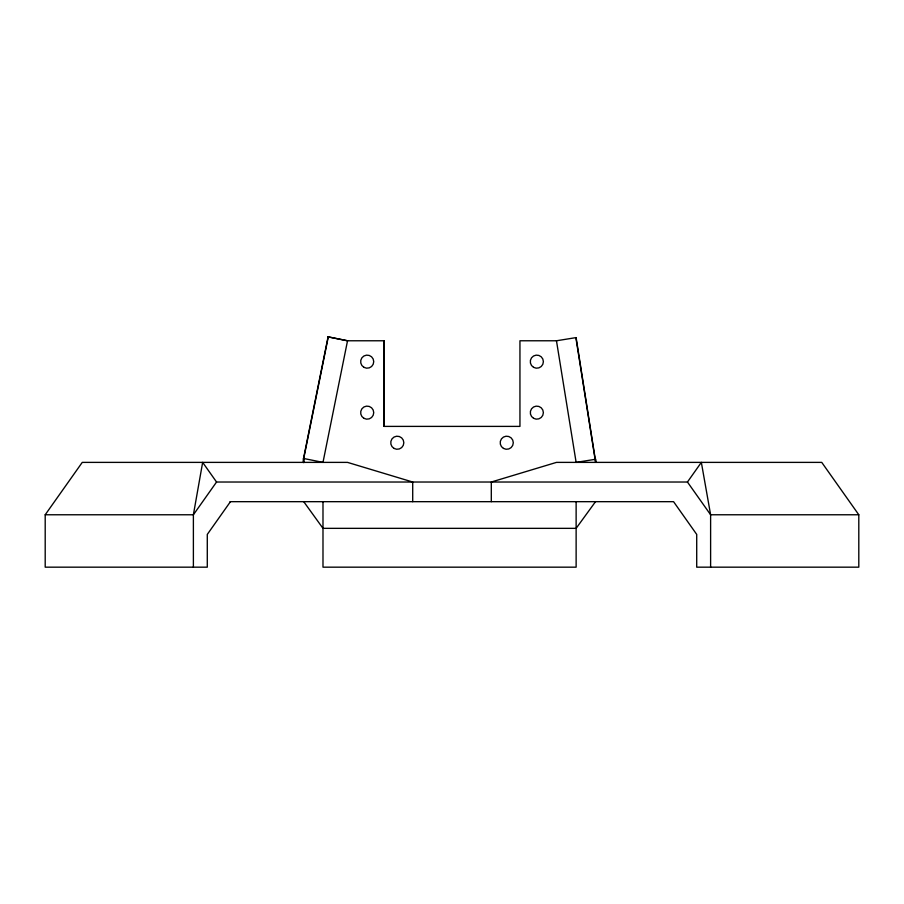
<?xml version="1.0" encoding="UTF-8"?>
<svg xmlns="http://www.w3.org/2000/svg" width="904" height="904" viewBox="0 0 904 904"><rect width="100%" height="100%" fill="white"/><g stroke="black" fill="none" stroke-linecap="round" stroke-linejoin="round"><path stroke-width="1.36" d="M556.468 340.774L576.13 462.385L595.77 459.243L595.77 462.385L576.108 337.599L556.468 340.774L519.947 340.774L519.947 426.394L384.053 426.394L384.064 340.774L347.531 340.774L327.915 336.83L347.531 340.774L322.988 462.385L303.518 458.452L328.062 336.853M412.71 501.675L412.71 482.024L347.531 462.385L82.253 462.385L45.2 514.771L45.2 567.17L207.287 567.17L207.287 534.422L230.441 501.675M710.612 567.17L710.612 514.771L701.346 462.385L687.447 482.024L216.553 482.024L193.388 514.771L193.388 567.17M491.301 501.675L491.301 482.024L556.48 462.385L821.747 462.385L858.8 514.771L858.8 567.17L696.713 567.17L696.713 534.422L673.559 501.675L230.068 501.675M328.288 336.887L303.733 458.497L303.733 462.667M595.521 501.675L576.13 528.343L576.13 567.17L322.988 567.17L322.988 501.675M45.2 514.771L193.388 514.771L202.654 462.385L216.553 482.024M858.8 514.771L710.612 514.771L687.447 482.024M303.733 501.675L322.988 528.343L576.13 528.343L576.13 501.675M575.871 337.644L595.521 461.989M384.053 340.774L384.053 426.394M303.484 458.475L303.462 462.385L303.518 458.452M394.008 448.407A6.554 6.554 0 0 0 403.828 442.734A6.554 6.554 0 0 0 394.008 437.061A6.554 6.554 0 0 0 394.008 448.407M363.916 367.329A6.554 6.554 0 0 0 373.736 361.656A6.554 6.554 0 0 0 363.916 355.984A6.554 6.554 0 0 0 363.916 367.329M503.46 448.407A6.554 6.554 0 0 0 513.291 442.734A6.554 6.554 0 0 0 503.46 437.061A6.554 6.554 0 0 0 503.46 448.407M363.916 418.315A6.554 6.554 0 0 0 373.736 412.642A6.554 6.554 0 0 0 363.916 406.969A6.554 6.554 0 0 0 363.916 418.315M533.563 418.303A6.543 6.543 0 0 0 543.372 412.642A6.543 6.543 0 0 0 533.563 406.981A6.543 6.543 0 0 0 533.563 418.303M533.552 367.329A6.554 6.554 0 0 0 543.383 361.656A6.554 6.554 0 0 0 533.552 355.984A6.554 6.554 0 0 0 533.552 367.329"/></g></svg>
